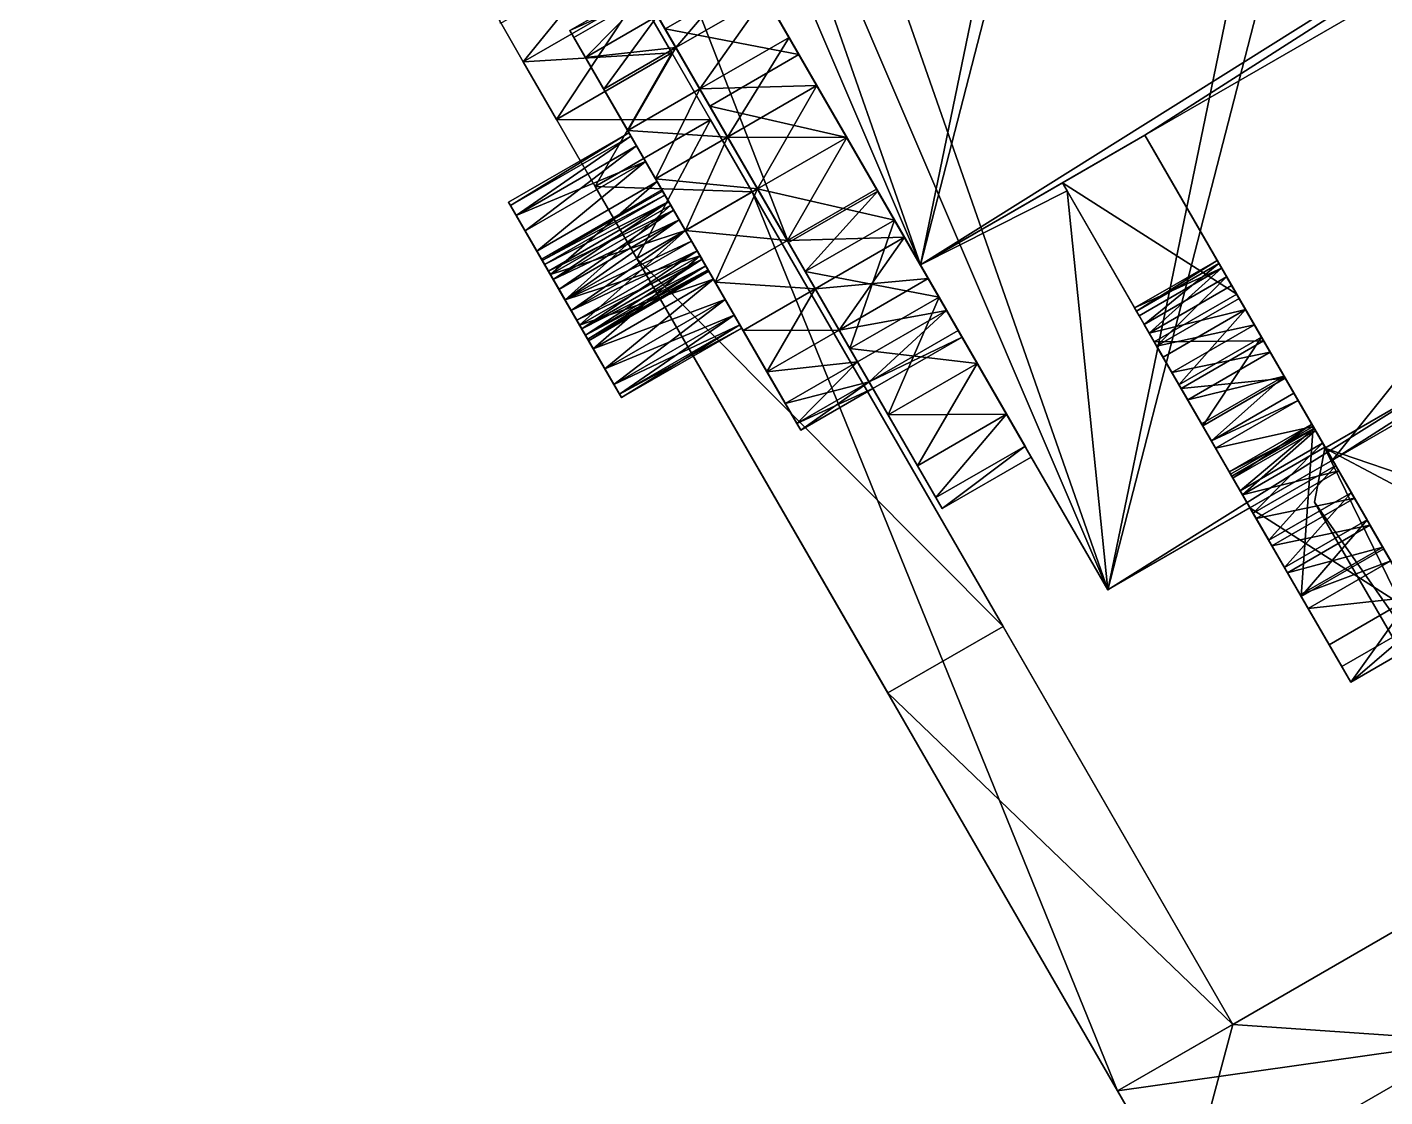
# Model space of a CAD drawing. Extents: x -0.216 to 0.216, y -0.188 to 0.188.
# Drawn here: x -0.09946 to -0.06461, y 0.0805 to 0.10797 of the extents above; entities that cross this region are included whole.
import ezdxf

# ---------------------------------------------------------------- set-up
doc = ezdxf.new("R2010")
doc.units = 0

# ---------------------------------------------------------------- blocks, each defined once
blk = doc.blocks.new('hexa_link1#1')
mesh = blk.add_polyface()
corners = [(-0.084422, 0.109924, 0.075674), (-0.084422, 0.109925, 0.083924), (-0.083767, 0.108789, 0.085633), (-0.084834, 0.110638, 0.077664), (-0.084834, 0.110638, 0.081935), (-0.084975, 0.110882, 0.079799), (-0.087935, 0.109173, 0.079799), (-0.087794, 0.108929, 0.077664), (-0.087382, 0.108215, 0.075674), (-0.083767, 0.108789, 0.073966), (-0.086727, 0.10708, 0.073966), (-0.085872, 0.1056, 0.072655), (-0.082912, 0.107309, 0.072655), (-0.084878, 0.103877, 0.071831), (-0.085872, 0.1056, 0.086944), (-0.086727, 0.10708, 0.085633), (-0.087382, 0.108215, 0.083924), (-0.087794, 0.108929, 0.081935), (-0.082912, 0.107309, 0.086944), (-0.081917, 0.105586, 0.087768), (-0.084878, 0.103877, 0.087768), (-0.08381, 0.102028, 0.088049), (-0.08381, 0.102028, 0.071549)]
mesh.append_faces([[corners[k] for k in face] for face in [(0, 1, 2), (3, 1, 0), (3, 4, 1), (4, 3, 5), (3, 6, 5), (6, 3, 7), (0, 7, 3), (7, 0, 8), (9, 8, 0), (8, 9, 10), (9, 11, 10), (11, 9, 12), (12, 13, 11), (14, 11, 13), (15, 11, 14), (15, 10, 11), (16, 10, 15), (16, 8, 10), (17, 8, 16), (17, 7, 8), (7, 17, 6), (17, 5, 6), (5, 17, 4), (16, 4, 17), (4, 16, 1), (15, 1, 16), (1, 15, 2), (15, 18, 2), (18, 15, 14), (19, 14, 20), (14, 13, 20), (20, 13, 21), (21, 13, 22)]])
mesh = blk.add_polyface()
corners = [(-0.066415, 0.095774, 0.09683), (-0.063695, 0.091063, 0.099276), (-0.066415, 0.095774, 0.099276), (-0.063285, 0.0913, 0.099276), (-0.06615, 0.097157, 0.099276), (-0.063047, 0.095513, 0.099276), (-0.06615, 0.097157, 0.09683), (-0.063285, 0.0913, 0.09683), (-0.063047, 0.095513, 0.09683), (-0.063436, 0.096232, 0.09683), (-0.064225, 0.098268, 0.09683), (-0.063519, 0.097045, 0.09683), (-0.063519, 0.097045, 0.099276), (-0.064225, 0.098268, 0.099276), (-0.063436, 0.096232, 0.099276), (-0.081917, 0.105586, 0.07183), (-0.08381, 0.102028, 0.071549), (-0.084878, 0.103877, 0.071831), (-0.08085, 0.103737, 0.071549), (-0.08085, 0.103737, 0.088049), (-0.081917, 0.105586, 0.087768), (-0.082912, 0.107309, 0.072655), (-0.082912, 0.107309, 0.086944), (-0.083767, 0.108789, 0.073966), (-0.083767, 0.108789, 0.085633), (-0.084422, 0.109924, 0.075674), (-0.085872, 0.1056, 0.086944), (-0.08381, 0.102028, 0.088049), (-0.071468, 0.080651, 0.088049), (-0.074408, 0.092579, 0.071549), (-0.077368, 0.09087, 0.071549), (-0.068508, 0.08236, 0.088049), (-0.084878, 0.103877, 0.087768)]
mesh.append_faces([[corners[k] for k in face] for face in [(0, 1, 2), (3, 4, 2), (3, 5, 4), (6, 7, 0), (8, 7, 6), (6, 9, 8), (10, 9, 6), (9, 10, 11), (10, 12, 11), (12, 10, 13), (10, 4, 13), (4, 10, 6), (6, 2, 4), (2, 6, 0), (14, 13, 4), (14, 4, 5), (15, 16, 17), (16, 15, 18), (15, 19, 18), (15, 20, 19), (21, 20, 15), (21, 22, 20), (23, 22, 21), (23, 24, 22), (25, 24, 23), (17, 21, 15), (26, 20, 22), (27, 16, 28), (16, 29, 30), (29, 16, 18), (18, 19, 31), (28, 19, 27), (19, 32, 27), (32, 19, 20)]])
mesh = blk.add_polyface()
corners = [(-0.063695, 0.091063, 0.09683), (-0.063285, 0.0913, 0.09683), (-0.063695, 0.091063, 0.072173), (-0.063695, 0.091063, 0.099276), (-0.066415, 0.095774, 0.09683), (-0.063285, 0.0913, 0.099276), (-0.066415, 0.095774, 0.099276), (-0.06241, 0.095, 0.099276), (-0.063047, 0.095513, 0.099276), (-0.061626, 0.094771, 0.099276), (-0.060813, 0.094862, 0.099276), (-0.060099, 0.095258, 0.099276), (-0.06241, 0.095, 0.09683), (-0.063047, 0.095513, 0.09683), (-0.061626, 0.094771, 0.09683), (-0.060813, 0.094862, 0.09683), (-0.071468, 0.080651, 0.088049), (-0.08381, 0.102028, 0.071549), (-0.077368, 0.09087, 0.071549), (-0.08085, 0.103737, 0.071549), (-0.068508, 0.08236, 0.088049), (-0.074408, 0.092579, 0.071549), (-0.08085, 0.103737, 0.088049), (-0.064106, 0.084901, 0.10613), (-0.062397, 0.08194, 0.10613), (-0.069759, 0.07769, 0.088049), (-0.069759, 0.07769, 0.070169), (-0.077368, 0.09087, 0.070169), (-0.074408, 0.092579, 0.070169), (-0.068508, 0.08236, 0.070169), (-0.061146, 0.08661, 0.070169), (-0.061146, 0.08661, 0.10613), (-0.062397, 0.08194, 0.070169)]
mesh.append_faces([[corners[k] for k in face] for face in [(0, 1, 2), (3, 4, 0), (5, 6, 3), (5, 7, 8), (5, 9, 7), (5, 10, 9), (5, 11, 10), (4, 1, 0), (12, 1, 13), (14, 1, 12), (15, 1, 14), (16, 17, 18), (19, 20, 21), (22, 16, 20), (16, 23, 20), (16, 24, 23), (24, 16, 25), (16, 26, 25), (16, 27, 26), (16, 18, 27), (18, 28, 27), (28, 18, 21), (21, 20, 28), (28, 20, 29), (20, 30, 29), (23, 30, 20), (30, 23, 31), (25, 32, 24), (32, 25, 26), (26, 29, 32), (29, 26, 27), (29, 27, 28), (32, 29, 30)]])
blk = doc.blocks.new('hexa_link2#1')
mesh = blk.add_polyface()
corners = [(-0.076531, 0.101861, 0.066495), (-0.06701, 0.147998, 0.086815), (-0.064665, 0.147943, 0.086111), (-0.083548, 0.12733, 0.103495), (-0.088245, 0.135465, 0.087225), (-0.062195, 0.139658, 0.103495), (-0.05985, 0.139604, 0.10279), (-0.048287, 0.119576, 0.067199), (-0.088363, 0.13567, 0.086815), (-0.087942, 0.130048, 0.103092), (-0.086203, 0.131928, 0.103407), (-0.085824, 0.131271, 0.103092), (-0.086595, 0.132607, 0.105949), (-0.087151, 0.13357, 0.104025), (-0.085535, 0.130771, 0.102507), (-0.088022, 0.130186, 0.106214), (-0.085904, 0.131409, 0.106214), (-0.085388, 0.130515, 0.100924), (-0.086643, 0.13269, 0.099337), (-0.087017, 0.133337, 0.099678), (-0.086233, 0.131979, 0.09931), (-0.085849, 0.131314, 0.099604), (-0.085552, 0.1308, 0.100171), (-0.087968, 0.130091, 0.099604), (-0.088351, 0.130756, 0.09931), (-0.088762, 0.131467, 0.099337), (-0.086614, 0.132639, 0.103404), (-0.088322, 0.130704, 0.103407), (-0.088732, 0.131416, 0.103404), (-0.09861, 0.127621, 0.111935), (-0.061218, 0.149209, 0.111935), (-0.067457, 0.160015, 0.119139), (-0.099464, 0.129101, 0.108975), (-0.062073, 0.150689, 0.108975), (-0.068312, 0.161495, 0.116179), (-0.054393, 0.137388, 0.079461), (-0.052883, 0.127936, 0.094946), (-0.057353, 0.135679, 0.079461), (-0.049923, 0.129645, 0.094946), (-0.069792, 0.164059, 0.117888), (-0.072752, 0.16235, 0.117888)]
mesh.append_faces([[corners[k] for k in face] for face in [(0, 1, 2), (3, 1, 4), (1, 3, 5), (5, 2, 1), (2, 5, 6), (6, 7, 2), (8, 4, 1), (9, 10, 11), (12, 10, 13), (10, 12, 11), (12, 14, 11), (12, 15, 16), (17, 3, 4), (18, 4, 19), (20, 4, 18), (21, 4, 20), (22, 4, 21), (17, 4, 22), (20, 23, 21), (18, 24, 20), (19, 25, 18), (13, 10, 26), (27, 26, 10), (28, 13, 26), (29, 30, 31), (32, 30, 29), (30, 32, 33), (32, 34, 33), (35, 36, 37), (36, 35, 38), (35, 39, 38), (40, 37, 36), (38, 40, 36)]])
mesh = blk.add_polyface()
corners = [(-0.076531, 0.101861, 0.066495), (-0.048287, 0.119576, 0.067199), (-0.070766, 0.10519, 0.066495), (-0.064665, 0.147943, 0.086111), (-0.05985, 0.139604, 0.10279), (-0.043472, 0.111236, 0.083879), (-0.044597, 0.109178, 0.083175), (-0.049412, 0.117518, 0.066495), (-0.065951, 0.09685, 0.083175), (-0.071716, 0.093521, 0.083175), (-0.082038, 0.111401, 0.073784), (-0.079649, 0.107263, 0.070643), (-0.081774, 0.110943, 0.073096), (-0.078423, 0.105138, 0.07032), (-0.082527, 0.112248, 0.07506), (-0.083001, 0.113068, 0.077346), (-0.079904, 0.107704, 0.074668), (-0.077196, 0.103013, 0.070643), (-0.080793, 0.109243, 0.07159), (-0.080517, 0.108767, 0.07561), (-0.080988, 0.109582, 0.076837), (-0.083162, 0.113348, 0.079799), (-0.081284, 0.110095, 0.078266), (-0.082528, 0.112248, 0.084539), (-0.080988, 0.109582, 0.082762), (-0.081284, 0.110095, 0.081333), (-0.080517, 0.108767, 0.083989), (-0.083082, 0.107921, 0.07159), (-0.082807, 0.107445, 0.07561), (-0.083278, 0.10826, 0.076837), (-0.083278, 0.10826, 0.082762), (-0.082807, 0.107445, 0.083989), (-0.086193, 0.118597, 0.098962), (-0.079915, 0.102436, 0.089069), (-0.077626, 0.103758, 0.089069), (-0.081774, 0.110943, 0.086503), (-0.079904, 0.107704, 0.084931), (-0.079189, 0.106466, 0.085523), (-0.080793, 0.109243, 0.088009), (-0.088363, 0.13567, 0.086815), (-0.06701, 0.147998, 0.086815), (-0.083548, 0.12733, 0.103495), (-0.062195, 0.139658, 0.103495), (-0.085667, 0.126107, 0.103495)]
mesh.append_faces([[corners[k] for k in face] for face in [(0, 1, 2), (0, 3, 1), (1, 4, 5), (6, 1, 5), (1, 6, 7), (8, 7, 6), (7, 2, 1), (4, 9, 5), (10, 11, 12), (10, 13, 11), (14, 13, 10), (15, 13, 14), (15, 16, 17), (12, 11, 18), (15, 19, 16), (15, 20, 19), (21, 22, 20), (23, 24, 25), (23, 26, 24), (11, 27, 18), (20, 28, 19), (22, 29, 20), (30, 25, 24), (31, 24, 26), (32, 33, 34), (35, 26, 23), (35, 36, 26), (35, 37, 36), (38, 37, 35), (0, 39, 40), (41, 9, 42), (42, 9, 4), (43, 9, 41)]])
mesh = blk.add_polyface()
corners = [(-0.092895, 0.124917, 0.083677), (-0.082038, 0.111401, 0.073784), (-0.084328, 0.110079, 0.073784), (-0.076531, 0.101861, 0.066495), (-0.087628, 0.121083, 0.095576), (-0.089941, 0.125089, 0.087565), (-0.094128, 0.132341, 0.086815), (-0.090482, 0.134447, 0.086815), (-0.088363, 0.13567, 0.086815), (-0.08529, 0.111746, 0.082253), (-0.088113, 0.116636, 0.079051), (-0.085452, 0.112026, 0.079799), (-0.086239, 0.118677, 0.099007), (-0.088482, 0.117275, 0.098962), (-0.086193, 0.118597, 0.098962), (-0.086289, 0.118762, 0.099041), (-0.088529, 0.117355, 0.099007), (-0.086339, 0.11885, 0.099061), (-0.088578, 0.117441, 0.099041), (-0.086391, 0.11894, 0.099068), (-0.088629, 0.117529, 0.099061), (-0.086443, 0.11903, 0.099061), (-0.088681, 0.117618, 0.099068), (-0.086494, 0.119118, 0.099041), (-0.088732, 0.117708, 0.099061), (-0.088832, 0.117882, 0.099008), (-0.086543, 0.119203, 0.099007), (-0.089024, 0.118214, 0.098671), (-0.088666, 0.117594, 0.097969), (-0.084156, 0.109781, 0.092761), (-0.085667, 0.126107, 0.103495), (-0.0875, 0.129282, 0.101745), (-0.087506, 0.129292, 0.100924), (-0.087654, 0.129547, 0.102507), (-0.085904, 0.131409, 0.106214), (-0.088022, 0.130186, 0.106214), (-0.083548, 0.12733, 0.103495), (-0.085552, 0.1308, 0.100171), (-0.08767, 0.129577, 0.100171), (-0.085388, 0.130515, 0.100924), (-0.085382, 0.130505, 0.101745), (-0.085535, 0.130771, 0.102507), (-0.087942, 0.130048, 0.103092), (-0.085824, 0.131271, 0.103092), (-0.086595, 0.132607, 0.105949), (-0.087968, 0.130091, 0.099604), (-0.085849, 0.131314, 0.099604)]
mesh.append_faces([[corners[k] for k in face] for face in [(0, 1, 2), (3, 4, 5), (5, 6, 3), (3, 7, 8), (7, 3, 6), (9, 10, 11), (12, 13, 14), (15, 16, 12), (17, 18, 15), (19, 20, 17), (21, 22, 19), (23, 24, 21), (25, 23, 26), (27, 28, 29), (30, 31, 32), (30, 33, 31), (30, 34, 35), (34, 30, 36), (32, 37, 38), (37, 32, 39), (31, 39, 32), (39, 31, 40), (31, 41, 40), (41, 31, 33), (42, 41, 33), (41, 42, 43), (44, 36, 41), (36, 44, 34), (41, 36, 40), (40, 36, 39), (45, 37, 46), (37, 45, 38), (28, 10, 29)]])
mesh = blk.add_polyface()
corners = [(-0.083162, 0.113348, 0.079799), (-0.080988, 0.109582, 0.076837), (-0.083001, 0.113068, 0.077346), (-0.081385, 0.110269, 0.079799), (-0.081284, 0.110095, 0.078266), (-0.083001, 0.113068, 0.082253), (-0.081284, 0.110095, 0.081333), (-0.082528, 0.112248, 0.084539), (-0.082038, 0.111401, 0.073784), (-0.084064, 0.109622, 0.073096), (-0.084328, 0.110079, 0.073784), (-0.081774, 0.110943, 0.073096), (-0.080793, 0.109243, 0.07159), (-0.083082, 0.107921, 0.07159), (-0.081939, 0.105941, 0.070643), (-0.080712, 0.103817, 0.07032), (-0.084817, 0.110926, 0.07506), (-0.082807, 0.107445, 0.083989), (-0.084817, 0.110926, 0.084539), (-0.083278, 0.10826, 0.082762), (-0.083574, 0.108773, 0.081333), (-0.083278, 0.10826, 0.076837), (-0.08529, 0.111746, 0.077346), (-0.082807, 0.107445, 0.07561), (-0.082193, 0.106382, 0.074668), (-0.079485, 0.101692, 0.070643), (-0.083574, 0.108773, 0.078266), (-0.083674, 0.108948, 0.079799), (-0.080988, 0.109582, 0.082762), (-0.085131, 0.10719, 0.076837), (-0.079915, 0.102436, 0.089069), (-0.088529, 0.117355, 0.099007), (-0.080712, 0.103817, 0.089279), (-0.089313, 0.124001, 0.103495), (-0.087628, 0.121083, 0.095576), (-0.071716, 0.093521, 0.083175), (-0.083082, 0.107921, 0.088009), (-0.084156, 0.109781, 0.092761), (-0.084064, 0.109622, 0.086503), (-0.081939, 0.105941, 0.088956), (-0.082193, 0.106382, 0.084931), (-0.085667, 0.126107, 0.103495)]
mesh.append_faces([[corners[k] for k in face] for face in [(0, 1, 2), (0, 3, 4), (5, 3, 0), (5, 6, 3), (7, 6, 5), (8, 9, 10), (9, 8, 11), (9, 12, 13), (12, 9, 11), (14, 9, 13), (14, 10, 9), (15, 16, 10), (17, 18, 19), (19, 18, 20), (21, 22, 23), (23, 22, 24), (25, 22, 16), (23, 1, 21), (21, 4, 26), (4, 27, 26), (27, 4, 3), (6, 27, 3), (27, 6, 20), (6, 19, 20), (28, 17, 19), (29, 23, 21), (30, 31, 32), (33, 34, 35), (36, 37, 38), (39, 37, 36), (40, 38, 17), (17, 38, 18), (35, 41, 33)]])
mesh = blk.add_polyface()
corners = [(-0.083001, 0.113068, 0.077346), (-0.077196, 0.103013, 0.070643), (-0.078423, 0.105138, 0.07032), (-0.079189, 0.106466, 0.074076), (-0.079904, 0.107704, 0.074668), (-0.078423, 0.105138, 0.073874), (-0.087628, 0.121083, 0.095576), (-0.076531, 0.101861, 0.066495), (-0.071716, 0.093521, 0.083175), (-0.078342, 0.099712, 0.07159), (-0.080712, 0.103816, 0.073874), (-0.079485, 0.101692, 0.070643), (-0.079945, 0.102488, 0.074076), (-0.079231, 0.101251, 0.074668), (-0.080712, 0.103817, 0.07032), (-0.076941, 0.102573, 0.074668), (-0.077656, 0.10381, 0.074076), (-0.078617, 0.100188, 0.07561), (-0.078617, 0.100188, 0.083989), (-0.081084, 0.100181, 0.084931), (-0.079231, 0.101251, 0.084931), (-0.08047, 0.099118, 0.07561), (-0.078342, 0.099712, 0.088009), (-0.077196, 0.103013, 0.088956), (-0.079485, 0.101692, 0.088956), (-0.077626, 0.103758, 0.089069), (-0.079915, 0.102436, 0.089069), (-0.080793, 0.109243, 0.088009), (-0.078423, 0.105138, 0.085724), (-0.079189, 0.106466, 0.085523), (-0.077656, 0.10381, 0.085523), (-0.079649, 0.107263, 0.088956), (-0.076941, 0.102573, 0.084931), (-0.076607, 0.096707, 0.084539), (-0.080712, 0.103817, 0.089279), (-0.081939, 0.105941, 0.088956), (-0.076134, 0.095887, 0.082253), (-0.079945, 0.102488, 0.085523), (-0.080712, 0.103816, 0.085724), (-0.081479, 0.105145, 0.085523)]
mesh.append_faces([[corners[k] for k in face] for face in [(0, 1, 2), (3, 1, 4), (5, 1, 3), (6, 7, 8), (9, 10, 11), (9, 12, 10), (9, 13, 12), (14, 1, 11), (1, 14, 2), (12, 15, 16), (5, 12, 16), (12, 5, 10), (3, 10, 5), (17, 15, 13), (15, 12, 13), (18, 19, 20), (13, 21, 17), (22, 23, 24), (25, 24, 23), (24, 25, 26), (27, 28, 29), (27, 30, 28), (31, 30, 27), (30, 31, 32), (33, 34, 35), (33, 26, 34), (33, 24, 26), (36, 35, 20), (37, 32, 20), (32, 37, 30), (37, 28, 30), (28, 37, 38), (28, 39, 29)]])
mesh = blk.add_polyface()
corners = [(-0.083574, 0.108773, 0.081333), (-0.084817, 0.110926, 0.084539), (-0.08529, 0.111746, 0.082253), (-0.083674, 0.108948, 0.079799), (-0.085452, 0.112026, 0.079799), (-0.083574, 0.108773, 0.078266), (-0.083278, 0.10826, 0.076837), (-0.08529, 0.111746, 0.077346), (-0.085131, 0.10719, 0.076837), (-0.085427, 0.107703, 0.078266), (-0.085527, 0.107878, 0.079799), (-0.085426, 0.107703, 0.081333), (-0.085131, 0.10719, 0.082762), (-0.083278, 0.10826, 0.082762), (-0.080712, 0.103817, 0.089279), (-0.088995, 0.118164, 0.098757), (-0.084156, 0.109781, 0.092761), (-0.088113, 0.116636, 0.079051), (-0.084817, 0.110926, 0.07506), (-0.084064, 0.109622, 0.086503), (-0.079915, 0.102436, 0.089069), (-0.086193, 0.118597, 0.098962), (-0.088482, 0.117275, 0.098962), (-0.088529, 0.117355, 0.099007), (-0.088578, 0.117441, 0.099041), (-0.088629, 0.117529, 0.099061), (-0.088681, 0.117618, 0.099068), (-0.088732, 0.117708, 0.099061), (-0.088783, 0.117796, 0.099041), (-0.088832, 0.117882, 0.099008), (-0.088879, 0.117962, 0.098962), (-0.088922, 0.118037, 0.098904), (-0.088961, 0.118105, 0.098835), (-0.087315, 0.108057, 0.094946), (-0.088824, 0.117509, 0.079461), (-0.084354, 0.109766, 0.094946)]
mesh.append_faces([[corners[k] for k in face] for face in [(0, 1, 2), (0, 2, 3), (3, 2, 4), (3, 4, 5), (5, 4, 6), (6, 4, 7), (5, 8, 6), (8, 5, 9), (5, 10, 9), (10, 5, 3), (0, 10, 3), (10, 0, 11), (0, 12, 11), (12, 0, 13), (14, 15, 16), (7, 17, 18), (4, 17, 7), (1, 17, 2), (19, 17, 1), (20, 21, 22), (23, 20, 22), (14, 23, 24), (14, 24, 25), (14, 25, 26), (14, 26, 27), (14, 27, 28), (14, 28, 29), (14, 29, 30), (14, 30, 31), (14, 31, 32), (14, 32, 15), (19, 16, 17), (33, 34, 35)]])
mesh = blk.add_polyface()
corners = [(-0.043472, 0.111236, 0.083879), (-0.071716, 0.093521, 0.083175), (-0.065951, 0.09685, 0.083175), (-0.049412, 0.117518, 0.066495), (-0.070766, 0.10519, 0.066495), (-0.044597, 0.109178, 0.083175), (-0.066753, 0.093346, 0.074727), (-0.066449, 0.097713, 0.068438), (-0.064634, 0.094569, 0.074727), (-0.065468, 0.096014, 0.075079), (-0.065869, 0.096709, 0.075259), (-0.065064, 0.095314, 0.075223), (-0.068069, 0.095627, 0.083175), (-0.063595, 0.09277, 0.080455), (-0.065714, 0.091547, 0.080455), (-0.065792, 0.096574, 0.079125), (-0.066144, 0.097185, 0.078704), (-0.065385, 0.09587, 0.07924), (-0.063364, 0.09237, 0.079124), (-0.065483, 0.091147, 0.079124), (-0.06392, 0.093332, 0.0772), (-0.066039, 0.092109, 0.0772), (-0.06678, 0.093394, 0.078533), (-0.064988, 0.095182, 0.079032), (-0.067504, 0.094647, 0.07924), (-0.06791, 0.095351, 0.079125), (-0.067587, 0.094791, 0.075079), (-0.067183, 0.094091, 0.075223), (-0.064662, 0.094617, 0.078533), (-0.064457, 0.094263, 0.07782), (-0.066576, 0.09304, 0.07782), (-0.067106, 0.093959, 0.079032)]
mesh.append_faces([[corners[k] for k in face] for face in [(0, 1, 2), (3, 2, 4), (0, 2, 5), (6, 7, 8), (9, 7, 10), (11, 7, 9), (7, 11, 8), (2, 12, 13), (13, 12, 14), (2, 15, 16), (2, 17, 15), (2, 18, 17), (18, 2, 13), (13, 19, 18), (19, 13, 14), (19, 20, 18), (20, 19, 21), (19, 22, 21), (23, 24, 17), (17, 25, 15), (10, 26, 9), (9, 27, 11), (6, 11, 27), (11, 6, 8), (17, 18, 23), (18, 28, 23), (28, 18, 20), (28, 20, 29), (20, 30, 29), (30, 20, 21), (22, 29, 30), (29, 22, 28), (31, 28, 22), (28, 31, 23)]])
mesh = blk.add_polyface()
corners = [(-0.079485, 0.101692, 0.070643), (-0.082193, 0.106382, 0.074668), (-0.08529, 0.111746, 0.077346), (-0.081479, 0.105145, 0.074076), (-0.081939, 0.105941, 0.070643), (-0.078423, 0.105138, 0.07032), (-0.080712, 0.103817, 0.07032), (-0.079649, 0.107263, 0.070643), (-0.083082, 0.107921, 0.07159), (-0.084328, 0.110079, 0.073784), (-0.084817, 0.110926, 0.07506), (-0.080712, 0.103816, 0.073874), (-0.079189, 0.106466, 0.074076), (-0.079904, 0.107704, 0.074668), (-0.083332, 0.104075, 0.074076), (-0.080517, 0.108767, 0.07561), (-0.082807, 0.107445, 0.07561), (-0.080517, 0.108767, 0.083989), (-0.082193, 0.106382, 0.084931), (-0.082807, 0.107445, 0.083989), (-0.079904, 0.107704, 0.084931), (-0.084046, 0.105312, 0.074668), (-0.08466, 0.106375, 0.083989), (-0.083278, 0.10826, 0.082762), (-0.084046, 0.105312, 0.084931), (-0.08294, 0.103396, 0.082596), (-0.083289, 0.104, 0.082307), (-0.08219, 0.102098, 0.082596), (-0.085131, 0.10719, 0.076837), (-0.082565, 0.102747, 0.073874), (-0.080712, 0.103817, 0.089279), (-0.084156, 0.109781, 0.092761), (-0.081939, 0.105941, 0.088956), (-0.079945, 0.102488, 0.085523), (-0.083082, 0.107921, 0.088009), (-0.080712, 0.103816, 0.085724), (-0.081479, 0.105145, 0.085523), (-0.084064, 0.109622, 0.086503), (-0.079189, 0.106466, 0.085523), (-0.078423, 0.105138, 0.085724), (-0.083332, 0.104075, 0.085523)]
mesh.append_faces([[corners[k] for k in face] for face in [(0, 1, 2), (0, 3, 1), (4, 5, 6), (5, 4, 7), (8, 7, 4), (6, 9, 4), (0, 10, 6), (11, 12, 3), (13, 3, 12), (1, 14, 3), (3, 13, 1), (15, 1, 13), (1, 15, 16), (17, 18, 19), (18, 17, 20), (14, 1, 21), (16, 21, 1), (22, 23, 19), (24, 19, 18), (22, 25, 26), (24, 27, 22), (28, 29, 14), (30, 31, 32), (33, 32, 34), (33, 34, 35), (35, 34, 36), (36, 34, 37), (36, 37, 18), (38, 18, 20), (18, 38, 36), (36, 39, 35), (36, 24, 18), (24, 36, 40)]])
mesh = blk.add_polyface()
corners = [(-0.084046, 0.105312, 0.074668), (-0.082807, 0.107445, 0.07561), (-0.08466, 0.106375, 0.07561), (-0.085131, 0.10719, 0.076837), (-0.083278, 0.10826, 0.082762), (-0.08466, 0.106375, 0.083989), (-0.085131, 0.10719, 0.082762), (-0.082807, 0.107445, 0.083989), (-0.084046, 0.105312, 0.084931), (-0.085527, 0.107878, 0.079799), (-0.083589, 0.10452, 0.077752), (-0.083289, 0.104, 0.077292), (-0.083819, 0.104918, 0.078352), (-0.083963, 0.105169, 0.07905), (-0.085426, 0.107703, 0.081333), (-0.084013, 0.105254, 0.079799), (-0.083963, 0.105169, 0.080549), (-0.083819, 0.104918, 0.081247), (-0.083589, 0.10452, 0.081847), (-0.083289, 0.104, 0.082307), (-0.086378, 0.102217, 0.077292), (-0.086678, 0.102736, 0.077752), (-0.086908, 0.103135, 0.078352), (-0.087052, 0.103385, 0.07905), (-0.087102, 0.103471, 0.079799), (-0.087052, 0.103385, 0.080549), (-0.086908, 0.103135, 0.081247), (-0.086678, 0.102736, 0.081847), (-0.086378, 0.102217, 0.082307), (-0.081798, 0.101419, 0.074076), (-0.085427, 0.107703, 0.078266), (-0.082565, 0.102747, 0.073874), (-0.083332, 0.104075, 0.074076)]
mesh.append_faces([[corners[k] for k in face] for face in [(0, 1, 2), (1, 3, 2), (4, 5, 6), (7, 8, 5), (9, 10, 11), (9, 12, 10), (9, 13, 12), (14, 13, 9), (14, 15, 13), (14, 16, 15), (14, 17, 16), (6, 17, 14), (6, 18, 17), (6, 19, 18), (5, 19, 6), (10, 20, 11), (12, 21, 10), (21, 12, 22), (13, 22, 12), (22, 13, 23), (15, 23, 13), (23, 15, 24), (15, 25, 24), (25, 15, 16), (16, 26, 25), (26, 16, 17), (18, 26, 17), (26, 18, 27), (28, 18, 19), (9, 29, 30), (30, 31, 3), (3, 32, 2), (2, 32, 0)]])
mesh = blk.add_polyface()
corners = [(-0.079485, 0.101692, 0.070643), (-0.080712, 0.103816, 0.073874), (-0.081479, 0.105145, 0.074076), (-0.081798, 0.101419, 0.074076), (-0.079945, 0.102488, 0.074076), (-0.082565, 0.102747, 0.073874), (-0.083332, 0.104075, 0.074076), (-0.08294, 0.103396, 0.077003), (-0.081084, 0.100181, 0.074668), (-0.083289, 0.104, 0.077292), (-0.085527, 0.107878, 0.079799), (-0.08466, 0.106375, 0.083989), (-0.082565, 0.102747, 0.082695), (-0.08294, 0.103396, 0.082596), (-0.08219, 0.102098, 0.082596), (-0.084046, 0.105312, 0.084931), (-0.081841, 0.101493, 0.082307), (-0.082408, 0.102476, 0.080968), (-0.082041, 0.10184, 0.080404), (-0.082565, 0.102747, 0.081009), (-0.082721, 0.103018, 0.080968), (-0.08196, 0.101699, 0.079799), (-0.082867, 0.10327, 0.080847), (-0.082992, 0.103487, 0.080655), (-0.081981, 0.101735, 0.079486), (-0.082041, 0.10184, 0.079195), (-0.083089, 0.103654, 0.080404), (-0.082137, 0.102006, 0.078944), (-0.083149, 0.103758, 0.080112), (-0.082263, 0.102223, 0.078752), (-0.08317, 0.103794, 0.079799), (-0.083149, 0.103758, 0.079486), (-0.082408, 0.102476, 0.078631), (-0.082565, 0.102747, 0.07859), (-0.083089, 0.103654, 0.079195), (-0.082992, 0.103487, 0.078944), (-0.082721, 0.103018, 0.078631), (-0.082867, 0.10327, 0.078752), (-0.085427, 0.107703, 0.078266), (-0.079231, 0.101251, 0.084931), (-0.081939, 0.105941, 0.088956), (-0.079945, 0.102488, 0.085523), (-0.080712, 0.103816, 0.085724), (-0.083332, 0.104075, 0.085523), (-0.081479, 0.105145, 0.085523), (-0.082565, 0.102747, 0.085724)]
mesh.append_faces([[corners[k] for k in face] for face in [(0, 1, 2), (1, 3, 4), (3, 1, 5), (2, 5, 1), (5, 2, 6), (7, 8, 9), (10, 9, 8), (11, 12, 13), (11, 14, 12), (14, 15, 16), (17, 18, 19), (19, 18, 20), (20, 21, 22), (22, 21, 23), (23, 24, 25), (23, 25, 26), (26, 25, 27), (26, 27, 28), (28, 27, 29), (28, 29, 30), (30, 29, 31), (31, 29, 32), (31, 32, 33), (31, 33, 34), (34, 33, 35), (35, 33, 36), (35, 36, 37), (10, 8, 3), (38, 3, 5), (39, 40, 41), (42, 43, 44), (43, 42, 45), (41, 45, 42)]])
mesh = blk.add_polyface()
corners = [(-0.070787, 0.100334, 0.070092), (-0.072766, 0.103762, 0.066905), (-0.070985, 0.100677, 0.069377), (-0.071031, 0.100756, 0.068565), (-0.070916, 0.100557, 0.06778), (-0.07066, 0.100113, 0.067144), (-0.069837, 0.098689, 0.064041), (-0.070529, 0.099887, 0.063775), (-0.072884, 0.103967, 0.066495), (-0.06841, 0.10111, 0.063775), (-0.070766, 0.10519, 0.066495), (-0.068912, 0.101979, 0.068565), (-0.076941, 0.102573, 0.084931), (-0.073844, 0.097208, 0.082253), (-0.076328, 0.10151, 0.083989), (-0.075857, 0.100694, 0.076837), (-0.075071, 0.099333, 0.073096), (-0.076328, 0.10151, 0.07561), (-0.076531, 0.101861, 0.066495), (-0.078423, 0.105138, 0.073874), (-0.076053, 0.101033, 0.07159), (-0.077196, 0.103013, 0.070643), (-0.077656, 0.10381, 0.074076), (-0.076941, 0.102573, 0.074668), (-0.079485, 0.101692, 0.070643), (-0.078342, 0.099712, 0.07159), (-0.075857, 0.100694, 0.082762), (-0.078617, 0.100188, 0.083989), (-0.079231, 0.101251, 0.084931), (-0.078617, 0.100188, 0.07561), (-0.075071, 0.099333, 0.086503), (-0.077196, 0.103013, 0.088956), (-0.076053, 0.101033, 0.088009), (-0.074318, 0.098028, 0.084539), (-0.078342, 0.099712, 0.088009), (-0.079649, 0.107263, 0.088956), (-0.078423, 0.105138, 0.089279), (-0.077626, 0.103758, 0.089069)]
mesh.append_faces([[corners[k] for k in face] for face in [(0, 1, 2), (2, 1, 3), (3, 1, 4), (4, 1, 5), (5, 1, 6), (6, 1, 7), (7, 1, 8), (8, 9, 7), (9, 8, 10), (11, 2, 3), (12, 13, 14), (15, 16, 17), (1, 18, 8), (19, 20, 21), (22, 20, 19), (23, 20, 22), (23, 16, 20), (17, 16, 23), (24, 20, 25), (20, 24, 21), (26, 27, 14), (28, 14, 27), (14, 28, 12), (29, 15, 17), (23, 29, 17), (30, 31, 32), (31, 30, 33), (31, 34, 32), (35, 13, 12), (36, 13, 35), (36, 33, 13), (37, 33, 36), (31, 33, 37)]])
mesh = blk.add_polyface()
corners = [(-0.078342, 0.099712, 0.07159), (-0.075071, 0.099333, 0.073096), (-0.07736, 0.098011, 0.073096), (-0.078617, 0.100188, 0.083989), (-0.076134, 0.095887, 0.082253), (-0.079231, 0.101251, 0.084931), (-0.075972, 0.095607, 0.079799), (-0.078146, 0.099373, 0.082762), (-0.076607, 0.096707, 0.07506), (-0.078617, 0.100188, 0.07561), (-0.078146, 0.099373, 0.076837), (-0.07785, 0.09886, 0.078266), (-0.076134, 0.095887, 0.077346), (-0.077749, 0.098685, 0.079799), (-0.07785, 0.09886, 0.081333), (-0.075857, 0.100694, 0.082762), (-0.07546, 0.100007, 0.079799), (-0.075857, 0.100694, 0.076837), (-0.079999, 0.098303, 0.082762), (-0.079703, 0.09779, 0.081333), (-0.079602, 0.097615, 0.079799), (-0.079703, 0.09779, 0.078266), (-0.079999, 0.098303, 0.076837), (-0.079231, 0.101251, 0.074668), (-0.08047, 0.099118, 0.083989), (-0.08047, 0.099118, 0.07561), (-0.07736, 0.098011, 0.086503), (-0.076053, 0.101033, 0.088009), (-0.078342, 0.099712, 0.088009), (-0.076607, 0.096707, 0.084539), (-0.081939, 0.105941, 0.088956), (-0.079485, 0.101692, 0.088956)]
mesh.append_faces([[corners[k] for k in face] for face in [(0, 1, 2), (3, 4, 5), (6, 3, 7), (8, 9, 2), (8, 10, 9), (8, 11, 10), (12, 13, 11), (12, 14, 13), (6, 7, 14), (15, 14, 7), (14, 16, 13), (16, 11, 13), (11, 17, 10), (14, 18, 7), (18, 14, 19), (14, 20, 19), (20, 14, 13), (13, 21, 20), (21, 13, 11), (10, 21, 11), (21, 10, 22), (2, 23, 0), (3, 15, 7), (2, 9, 23), (17, 9, 10), (7, 24, 3), (24, 7, 18), (10, 25, 22), (25, 10, 9), (26, 27, 28), (29, 30, 4), (26, 31, 29), (31, 26, 28)]])
mesh = blk.add_polyface()
corners = [(-0.083332, 0.104075, 0.085523), (-0.079602, 0.097615, 0.079799), (-0.084046, 0.105312, 0.084931), (-0.08493, 0.099709, 0.082307), (-0.08219, 0.102098, 0.082596), (-0.081841, 0.101493, 0.082307), (-0.081541, 0.100974, 0.081847), (-0.0844, 0.098792, 0.081247), (-0.08463, 0.09919, 0.081847), (-0.081311, 0.100575, 0.081247), (-0.081167, 0.100325, 0.080549), (-0.084256, 0.098541, 0.080549), (-0.084206, 0.098456, 0.079799), (-0.081117, 0.100239, 0.079799), (-0.084256, 0.098541, 0.07905), (-0.081311, 0.100575, 0.078352), (-0.081167, 0.100325, 0.07905), (-0.0844, 0.098792, 0.078352), (-0.08463, 0.09919, 0.077752), (-0.081541, 0.100974, 0.077752), (-0.081841, 0.101493, 0.077292), (-0.085279, 0.100314, 0.077003), (-0.08219, 0.102098, 0.077003), (-0.082565, 0.102747, 0.076904), (-0.085654, 0.100963, 0.082695), (-0.082565, 0.102747, 0.082695), (-0.085497, 0.100692, 0.080968), (-0.082263, 0.102223, 0.080847), (-0.082408, 0.102476, 0.080968), (-0.082137, 0.102006, 0.080655), (-0.085226, 0.100223, 0.080655), (-0.082041, 0.10184, 0.080404), (-0.08507, 0.099952, 0.080112), (-0.081981, 0.101735, 0.080112), (-0.08196, 0.101699, 0.079799), (-0.085049, 0.099916, 0.079799), (-0.081981, 0.101735, 0.079486), (-0.08513, 0.100056, 0.079195), (-0.082041, 0.10184, 0.079195), (-0.082137, 0.102006, 0.078944), (-0.085352, 0.10044, 0.078752), (-0.082263, 0.102223, 0.078752), (-0.085497, 0.100692, 0.078631), (-0.082408, 0.102476, 0.078631), (-0.085654, 0.100963, 0.07859), (-0.082565, 0.102747, 0.07859), (-0.082721, 0.103018, 0.080968), (-0.085654, 0.100963, 0.081009), (-0.082565, 0.102747, 0.081009), (-0.082992, 0.103487, 0.080655)]
mesh.append_faces([[corners[k] for k in face] for face in [(0, 1, 2), (3, 4, 5), (6, 7, 8), (7, 6, 9), (10, 7, 9), (7, 10, 11), (10, 12, 11), (13, 14, 12), (15, 14, 16), (14, 15, 17), (15, 18, 17), (18, 15, 19), (20, 18, 19), (21, 20, 22), (23, 21, 22), (4, 24, 25), (26, 27, 28), (29, 28, 27), (30, 31, 29), (31, 32, 33), (32, 34, 33), (35, 36, 34), (36, 37, 38), (37, 39, 38), (39, 40, 41), (41, 42, 43), (43, 44, 45), (46, 47, 48), (48, 26, 28), (46, 31, 33), (49, 34, 36), (27, 30, 29), (6, 3, 5)]])
mesh = blk.add_polyface()
corners = [(-0.081798, 0.101419, 0.074076), (-0.079231, 0.101251, 0.074668), (-0.079945, 0.102488, 0.074076), (-0.081084, 0.100181, 0.084931), (-0.078617, 0.100188, 0.083989), (-0.08047, 0.099118, 0.083989), (-0.08047, 0.099118, 0.07561), (-0.081084, 0.100181, 0.074668), (-0.083332, 0.104075, 0.085523), (-0.079703, 0.09779, 0.081333), (-0.079602, 0.097615, 0.079799), (-0.079999, 0.098303, 0.082762), (-0.082565, 0.102747, 0.085724), (-0.081798, 0.101419, 0.085523), (-0.084046, 0.105312, 0.084931), (-0.081841, 0.101493, 0.082307), (-0.081541, 0.100974, 0.081847), (-0.079703, 0.09779, 0.078266), (-0.081311, 0.100575, 0.081247), (-0.081167, 0.100325, 0.080549), (-0.081117, 0.100239, 0.079799), (-0.079999, 0.098303, 0.076837), (-0.081167, 0.100325, 0.07905), (-0.081311, 0.100575, 0.078352), (-0.081541, 0.100974, 0.077752), (-0.081841, 0.101493, 0.077292), (-0.08219, 0.102098, 0.077003), (-0.082565, 0.102747, 0.076904), (-0.08294, 0.103396, 0.077003), (-0.084206, 0.098456, 0.079799), (-0.084256, 0.098541, 0.07905), (-0.082408, 0.102476, 0.080968), (-0.082137, 0.102006, 0.080655), (-0.082041, 0.10184, 0.080404), (-0.082721, 0.103018, 0.080968), (-0.081981, 0.101735, 0.080112), (-0.08196, 0.101699, 0.079799), (-0.079945, 0.102488, 0.085523), (-0.079231, 0.101251, 0.084931)]
mesh.append_faces([[corners[k] for k in face] for face in [(0, 1, 2), (3, 4, 5), (6, 1, 7), (1, 0, 7), (8, 9, 10), (8, 11, 9), (12, 11, 8), (12, 5, 11), (5, 13, 3), (14, 10, 15), (15, 10, 16), (16, 10, 17), (16, 17, 18), (18, 17, 19), (19, 17, 20), (20, 17, 21), (20, 21, 22), (22, 21, 23), (23, 21, 6), (23, 6, 24), (24, 6, 25), (25, 6, 26), (26, 6, 7), (26, 7, 27), (27, 7, 28), (29, 19, 20), (30, 20, 22), (31, 32, 33), (34, 35, 36), (12, 37, 13), (38, 13, 37), (13, 38, 3), (13, 5, 12)]])
mesh = blk.add_polyface()
corners = [(-0.070766, 0.10519, 0.066495), (-0.065951, 0.09685, 0.083175), (-0.070647, 0.104985, 0.066905), (-0.06841, 0.10111, 0.063775), (-0.067719, 0.099912, 0.064041), (-0.068541, 0.101336, 0.067144), (-0.068798, 0.101781, 0.06778), (-0.068912, 0.101979, 0.068565), (-0.068867, 0.1019, 0.069377), (-0.068669, 0.101557, 0.070092), (-0.065869, 0.096709, 0.075259), (-0.066421, 0.097663, 0.076433), (-0.066204, 0.097288, 0.075736), (-0.066485, 0.097776, 0.077245), (-0.066388, 0.097608, 0.078043), (-0.070467, 0.099779, 0.070599), (-0.070787, 0.100334, 0.070092), (-0.068348, 0.101002, 0.070599), (-0.067549, 0.099618, 0.070722), (-0.070073, 0.099098, 0.070821), (-0.067955, 0.100321, 0.070821), (-0.070985, 0.100677, 0.069377), (-0.071031, 0.100756, 0.068565), (-0.070916, 0.100557, 0.06778), (-0.07066, 0.100113, 0.067144), (-0.068182, 0.100714, 0.066754), (-0.0703, 0.099491, 0.066754), (-0.069837, 0.098689, 0.064041), (-0.070529, 0.099887, 0.063775), (-0.067775, 0.10001, 0.066671), (-0.069894, 0.098786, 0.066671)]
mesh.append_faces([[corners[k] for k in face] for face in [(0, 1, 2), (2, 3, 0), (2, 4, 3), (2, 5, 4), (2, 6, 5), (2, 7, 6), (2, 8, 7), (2, 9, 8), (2, 10, 9), (2, 11, 12), (2, 13, 11), (2, 14, 13), (9, 15, 16), (15, 9, 17), (18, 19, 20), (15, 20, 19), (20, 15, 17), (16, 8, 9), (8, 16, 21), (21, 7, 8), (22, 6, 7), (6, 22, 23), (24, 6, 23), (6, 24, 5), (24, 25, 5), (25, 24, 26), (27, 26, 24), (28, 4, 27), (4, 28, 3), (29, 4, 25), (25, 4, 5), (25, 30, 29), (30, 25, 26)]])
mesh = blk.add_polyface()
corners = [(-0.070647, 0.104985, 0.066905), (-0.066204, 0.097288, 0.075736), (-0.065869, 0.096709, 0.075259), (-0.066449, 0.097713, 0.068438), (-0.066753, 0.093346, 0.074727), (-0.068568, 0.09649, 0.068438), (-0.067183, 0.094091, 0.075223), (-0.068669, 0.101557, 0.070092), (-0.068348, 0.101002, 0.070599), (-0.067955, 0.100321, 0.070821), (-0.067549, 0.099618, 0.070722), (-0.067194, 0.099002, 0.070319), (-0.066943, 0.098568, 0.069674), (-0.066836, 0.098383, 0.068885), (-0.068954, 0.09716, 0.068885), (-0.069061, 0.097345, 0.069674), (-0.067719, 0.099912, 0.064041), (-0.067775, 0.10001, 0.066671), (-0.067163, 0.09895, 0.065965), (-0.068069, 0.095627, 0.083175), (-0.065483, 0.091147, 0.079124), (-0.065714, 0.091547, 0.080455), (-0.067504, 0.094647, 0.07924), (-0.065951, 0.09685, 0.083175), (-0.066144, 0.097185, 0.078704), (-0.06678, 0.093394, 0.078533), (-0.067106, 0.093959, 0.079032), (-0.064988, 0.095182, 0.079032), (-0.06791, 0.095351, 0.079125), (-0.065385, 0.09587, 0.07924), (-0.068263, 0.095962, 0.078704), (-0.065792, 0.096574, 0.079125), (-0.066388, 0.097608, 0.078043), (-0.068507, 0.096384, 0.078043), (-0.066485, 0.097776, 0.077245), (-0.068604, 0.096553, 0.077245), (-0.066421, 0.097663, 0.076433), (-0.068323, 0.096065, 0.075735), (-0.067988, 0.095485, 0.075259), (-0.067587, 0.094791, 0.075079), (-0.065468, 0.096014, 0.075079), (-0.066039, 0.092109, 0.0772), (-0.066576, 0.09304, 0.07782)]
mesh.append_faces([[corners[k] for k in face] for face in [(0, 1, 2), (3, 4, 5), (6, 5, 4), (7, 2, 8), (8, 2, 9), (9, 2, 10), (10, 2, 11), (2, 3, 11), (11, 3, 12), (12, 3, 13), (3, 14, 13), (13, 15, 12), (16, 17, 18), (19, 20, 21), (20, 19, 22), (23, 24, 0), (25, 20, 26), (20, 22, 26), (22, 27, 26), (28, 29, 22), (30, 31, 28), (31, 30, 24), (30, 32, 24), (32, 30, 33), (0, 24, 32), (33, 34, 32), (35, 36, 34), (36, 37, 1), (38, 1, 37), (1, 38, 2), (39, 2, 38), (6, 40, 39), (41, 25, 42)]])
mesh = blk.add_polyface()
corners = [(-0.08294, 0.103396, 0.077003), (-0.085654, 0.100963, 0.076904), (-0.082565, 0.102747, 0.076904), (-0.083289, 0.104, 0.077292), (-0.086029, 0.101612, 0.077003), (-0.086378, 0.102217, 0.077292), (-0.083589, 0.10452, 0.077752), (-0.086678, 0.102736, 0.077752), (-0.083589, 0.10452, 0.081847), (-0.086378, 0.102217, 0.082307), (-0.086678, 0.102736, 0.081847), (-0.083289, 0.104, 0.082307), (-0.086029, 0.101612, 0.082596), (-0.08294, 0.103396, 0.082596), (-0.082565, 0.102747, 0.082695), (-0.087102, 0.103471, 0.079799), (-0.086178, 0.10187, 0.079195), (-0.086082, 0.101704, 0.078944), (-0.086238, 0.101975, 0.079486), (-0.087052, 0.103385, 0.080549), (-0.086259, 0.102011, 0.079799), (-0.086238, 0.101975, 0.080112), (-0.086178, 0.10187, 0.080404), (-0.086908, 0.103135, 0.081247), (-0.085956, 0.101487, 0.080847), (-0.085811, 0.101234, 0.078631), (-0.082867, 0.10327, 0.078752), (-0.082721, 0.103018, 0.078631), (-0.085956, 0.101487, 0.078752), (-0.082992, 0.103487, 0.078944), (-0.083089, 0.103654, 0.079195), (-0.083149, 0.103758, 0.079486), (-0.08317, 0.103794, 0.079799), (-0.083149, 0.103758, 0.080112), (-0.083089, 0.103654, 0.080404), (-0.082992, 0.103487, 0.080655), (-0.086082, 0.101704, 0.080655), (-0.082867, 0.10327, 0.080847), (-0.082721, 0.103018, 0.080968), (-0.085279, 0.100314, 0.077003), (-0.087052, 0.103385, 0.07905)]
mesh.append_faces([[corners[k] for k in face] for face in [(0, 1, 2), (3, 4, 0), (4, 3, 5), (5, 6, 7), (8, 9, 10), (11, 12, 9), (12, 11, 13), (14, 12, 13), (15, 16, 17), (15, 18, 16), (19, 18, 15), (19, 20, 18), (19, 21, 20), (19, 22, 21), (23, 22, 19), (10, 24, 23), (25, 26, 27), (28, 29, 26), (16, 29, 17), (29, 16, 30), (18, 30, 16), (30, 18, 31), (20, 31, 18), (31, 20, 32), (20, 33, 32), (33, 20, 21), (21, 34, 33), (34, 21, 22), (22, 35, 34), (35, 22, 36), (36, 37, 35), (24, 38, 37), (15, 39, 40)]])
mesh = blk.add_polyface()
corners = [(-0.076531, 0.101861, 0.066495), (-0.072766, 0.103762, 0.066905), (-0.071716, 0.093521, 0.083175), (-0.067988, 0.095485, 0.075259), (-0.070787, 0.100334, 0.070092), (-0.068069, 0.095627, 0.083175), (-0.075857, 0.100694, 0.082762), (-0.073683, 0.096929, 0.079799), (-0.075561, 0.100182, 0.081333), (-0.076328, 0.10151, 0.083989), (-0.073844, 0.097208, 0.082253), (-0.075857, 0.100694, 0.076837), (-0.074318, 0.098028, 0.07506), (-0.075071, 0.099333, 0.073096), (-0.075561, 0.100182, 0.078266), (-0.073844, 0.097208, 0.077346), (-0.07546, 0.100007, 0.079799), (-0.07736, 0.098011, 0.073096), (-0.078342, 0.099712, 0.07159), (-0.076053, 0.101033, 0.07159), (-0.074318, 0.098028, 0.084539), (-0.076134, 0.095887, 0.082253), (-0.076607, 0.096707, 0.084539), (-0.078617, 0.100188, 0.083989), (-0.075972, 0.095607, 0.079799), (-0.076134, 0.095887, 0.077346), (-0.07785, 0.09886, 0.078266), (-0.076607, 0.096707, 0.07506), (-0.07785, 0.09886, 0.081333), (-0.075071, 0.099333, 0.086503), (-0.07736, 0.098011, 0.086503), (-0.076053, 0.101033, 0.088009)]
mesh.append_faces([[corners[k] for k in face] for face in [(0, 1, 2), (3, 1, 4), (2, 1, 5), (6, 7, 8), (9, 7, 6), (9, 10, 7), (11, 12, 13), (14, 12, 11), (14, 15, 12), (16, 15, 14), (8, 15, 16), (8, 7, 15), (12, 17, 13), (13, 18, 19), (20, 21, 10), (21, 20, 22), (21, 23, 24), (25, 26, 27), (24, 28, 25), (28, 6, 8), (10, 24, 7), (24, 10, 21), (24, 15, 7), (15, 24, 25), (25, 12, 15), (12, 25, 27), (17, 12, 27), (16, 28, 8), (26, 16, 14), (11, 26, 14), (29, 22, 20), (22, 29, 30), (31, 30, 29)]])
mesh = blk.add_polyface()
corners = [(-0.068507, 0.096384, 0.078043), (-0.072766, 0.103762, 0.066905), (-0.068604, 0.096553, 0.077245), (-0.068539, 0.09644, 0.076433), (-0.068323, 0.096065, 0.075735), (-0.067988, 0.095485, 0.075259), (-0.068568, 0.09649, 0.068438), (-0.067183, 0.094091, 0.075223), (-0.067587, 0.094791, 0.075079), (-0.069312, 0.097779, 0.070319), (-0.069668, 0.098395, 0.070722), (-0.070073, 0.099098, 0.070821), (-0.070467, 0.099779, 0.070599), (-0.070787, 0.100334, 0.070092), (-0.068954, 0.09716, 0.068885), (-0.066449, 0.097713, 0.068438), (-0.069061, 0.097345, 0.069674), (-0.067194, 0.099002, 0.070319), (-0.066943, 0.098568, 0.069674), (-0.066836, 0.098383, 0.068885), (-0.067549, 0.099618, 0.070722), (-0.069837, 0.098689, 0.064041), (-0.069894, 0.098786, 0.066671), (-0.0703, 0.099491, 0.066754), (-0.069282, 0.097727, 0.065965), (-0.067163, 0.09895, 0.065965), (-0.067719, 0.099912, 0.064041), (-0.067775, 0.10001, 0.066671), (-0.067504, 0.094647, 0.07924), (-0.068069, 0.095627, 0.083175), (-0.06791, 0.095351, 0.079125), (-0.068263, 0.095962, 0.078704), (-0.066485, 0.097776, 0.077245), (-0.066421, 0.097663, 0.076433)]
mesh.append_faces([[corners[k] for k in face] for face in [(0, 1, 2), (2, 1, 3), (3, 1, 4), (4, 1, 5), (6, 7, 8), (6, 8, 5), (6, 5, 9), (5, 10, 9), (5, 11, 10), (5, 12, 11), (5, 13, 12), (14, 15, 6), (6, 16, 14), (6, 9, 16), (17, 16, 9), (16, 17, 18), (16, 19, 14), (10, 17, 9), (17, 10, 20), (11, 20, 10), (21, 22, 23), (22, 21, 24), (21, 25, 24), (25, 21, 26), (24, 27, 22), (27, 24, 25), (28, 29, 30), (30, 29, 31), (31, 29, 1), (31, 1, 0), (32, 0, 2), (33, 2, 3), (4, 33, 3)]])
mesh = blk.add_polyface()
corners = [(-0.085279, 0.100314, 0.077003), (-0.082565, 0.102747, 0.076904), (-0.085654, 0.100963, 0.076904), (-0.08294, 0.103396, 0.077003), (-0.086029, 0.101612, 0.077003), (-0.086029, 0.101612, 0.082596), (-0.082565, 0.102747, 0.082695), (-0.085654, 0.100963, 0.082695), (-0.08219, 0.102098, 0.082596), (-0.085279, 0.100314, 0.082596), (-0.085811, 0.101234, 0.078631), (-0.08493, 0.099709, 0.077292), (-0.085956, 0.101487, 0.078752), (-0.087102, 0.103471, 0.079799), (-0.086082, 0.101704, 0.078944), (-0.086908, 0.103135, 0.081247), (-0.086082, 0.101704, 0.080655), (-0.086178, 0.10187, 0.080404), (-0.085956, 0.101487, 0.080847), (-0.086678, 0.102736, 0.081847), (-0.085811, 0.101234, 0.080968), (-0.085654, 0.100963, 0.081009), (-0.085497, 0.100692, 0.080968), (-0.086378, 0.102217, 0.082307), (-0.085352, 0.10044, 0.080847), (-0.082263, 0.102223, 0.080847), (-0.085352, 0.10044, 0.078752), (-0.082137, 0.102006, 0.078944), (-0.085226, 0.100223, 0.078944), (-0.085497, 0.100692, 0.078631), (-0.082263, 0.102223, 0.078752), (-0.085654, 0.100963, 0.07859), (-0.082408, 0.102476, 0.078631), (-0.082721, 0.103018, 0.078631), (-0.082565, 0.102747, 0.07859), (-0.082867, 0.10327, 0.078752), (-0.082992, 0.103487, 0.078944), (-0.082867, 0.10327, 0.080847), (-0.082721, 0.103018, 0.080968), (-0.082565, 0.102747, 0.081009), (-0.085226, 0.100223, 0.080655), (-0.087052, 0.103385, 0.07905), (-0.086908, 0.103135, 0.078352), (-0.086678, 0.102736, 0.077752), (-0.086378, 0.102217, 0.077292)]
mesh.append_faces([[corners[k] for k in face] for face in [(0, 1, 2), (2, 3, 4), (5, 6, 7), (7, 8, 9), (10, 11, 12), (13, 12, 11), (13, 14, 12), (15, 16, 17), (15, 18, 16), (19, 20, 18), (19, 21, 20), (19, 22, 21), (23, 22, 19), (22, 23, 24), (25, 22, 24), (26, 27, 28), (29, 30, 26), (31, 32, 29), (31, 33, 34), (33, 31, 10), (35, 10, 12), (36, 12, 14), (37, 16, 18), (38, 18, 20), (21, 38, 20), (22, 39, 21), (40, 25, 24), (13, 11, 0), (41, 0, 42), (42, 0, 2), (42, 2, 43), (43, 2, 4), (43, 4, 44)]])
mesh = blk.add_polyface()
corners = [(-0.08219, 0.102098, 0.082596), (-0.08493, 0.099709, 0.082307), (-0.085279, 0.100314, 0.082596), (-0.08463, 0.09919, 0.081847), (-0.085654, 0.100963, 0.082695), (-0.0844, 0.098792, 0.081247), (-0.08463, 0.09919, 0.077752), (-0.081841, 0.101493, 0.077292), (-0.08493, 0.099709, 0.077292), (-0.085279, 0.100314, 0.077003), (-0.086029, 0.101612, 0.082596), (-0.084256, 0.098541, 0.080549), (-0.086378, 0.102217, 0.082307), (-0.084206, 0.098456, 0.079799), (-0.085352, 0.10044, 0.080847), (-0.085226, 0.100223, 0.080655), (-0.084256, 0.098541, 0.07905), (-0.08513, 0.100056, 0.080404), (-0.08507, 0.099952, 0.080112), (-0.085049, 0.099916, 0.079799), (-0.0844, 0.098792, 0.078352), (-0.08507, 0.099952, 0.079486), (-0.08513, 0.100056, 0.079195), (-0.085226, 0.100223, 0.078944), (-0.085352, 0.10044, 0.078752), (-0.085497, 0.100692, 0.078631), (-0.085654, 0.100963, 0.07859), (-0.085811, 0.101234, 0.078631), (-0.082041, 0.10184, 0.080404), (-0.08196, 0.101699, 0.079799), (-0.081981, 0.101735, 0.079486), (-0.082137, 0.102006, 0.078944), (-0.081541, 0.100974, 0.081847)]
mesh.append_faces([[corners[k] for k in face] for face in [(0, 1, 2), (3, 2, 1), (2, 3, 4), (4, 3, 5), (6, 7, 8), (7, 9, 8), (4, 5, 10), (10, 5, 11), (10, 11, 12), (12, 11, 13), (12, 13, 14), (14, 13, 15), (15, 13, 16), (15, 16, 17), (17, 16, 18), (18, 16, 19), (19, 16, 20), (19, 20, 21), (21, 20, 22), (22, 20, 6), (22, 6, 23), (23, 6, 24), (24, 6, 25), (25, 6, 8), (25, 8, 26), (26, 8, 27), (28, 15, 17), (18, 28, 17), (29, 18, 19), (30, 19, 21), (22, 30, 21), (31, 22, 23), (1, 32, 3)]])

msp = doc.modelspace()

# ---------------------------------------------------------------- block references
for name in ['hexa_link2#1', 'hexa_link1#1']:
    msp.add_blockref(name, (0, 0))

doc.saveas('drawing.dxf')
